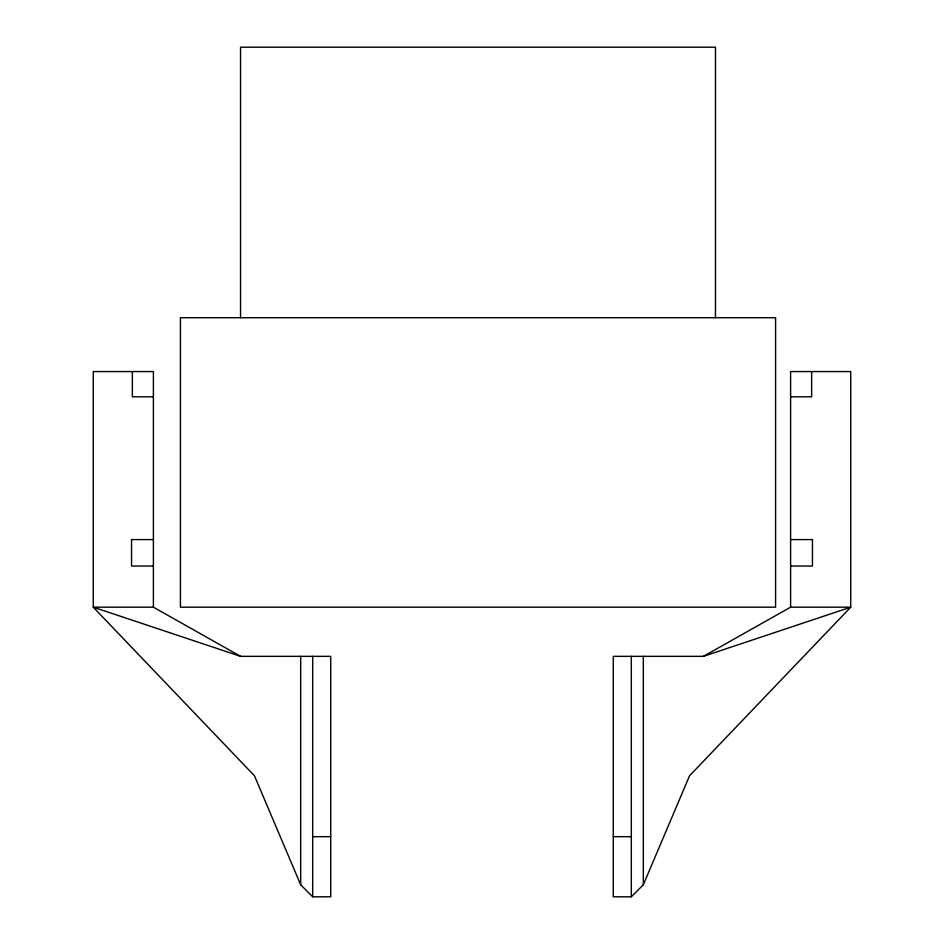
<?xml version="1.0" encoding="UTF-8"?>
<svg xmlns="http://www.w3.org/2000/svg" width="944" height="944" viewBox="0 0 944 944"><rect width="100%" height="100%" fill="white"/><g stroke="black" fill="none" stroke-linecap="round" stroke-linejoin="round"><path stroke-width="1.42" d="M240.555 656.34L153.388 607.181L153.388 371.558L93.267 371.558L93.267 607.181L240.555 656.34L330.73 656.34L330.73 896.8L312.688 896.8L312.688 656.34M643.324 884.776L689.557 775.767L850.733 607.181L850.733 371.558L790.612 371.558L790.612 607.181L703.445 656.34L613.27 656.34L613.27 896.8L631.312 896.8L643.324 884.776L643.324 656.34M703.445 656.34L850.733 607.181L790.612 607.181M153.388 396.81L132.349 396.81L132.349 371.558M790.612 396.81L811.651 396.81L811.651 371.558M153.388 539.59L131.558 539.59L131.558 566.034L153.388 566.034M790.612 539.59L812.442 539.59L812.442 566.034L790.612 566.034M153.388 607.181L93.267 607.181L254.443 775.767L300.676 884.776L312.688 896.8M312.688 836.679L330.73 836.679M613.27 836.679L631.312 836.679M715.469 317.715L715.469 47.2L240.555 47.2L240.555 317.715M631.312 656.34L631.312 896.8M300.676 656.34L300.676 884.776M775.579 317.715L180.434 317.715L180.434 607.181L775.579 607.181L775.579 317.715"/></g></svg>
